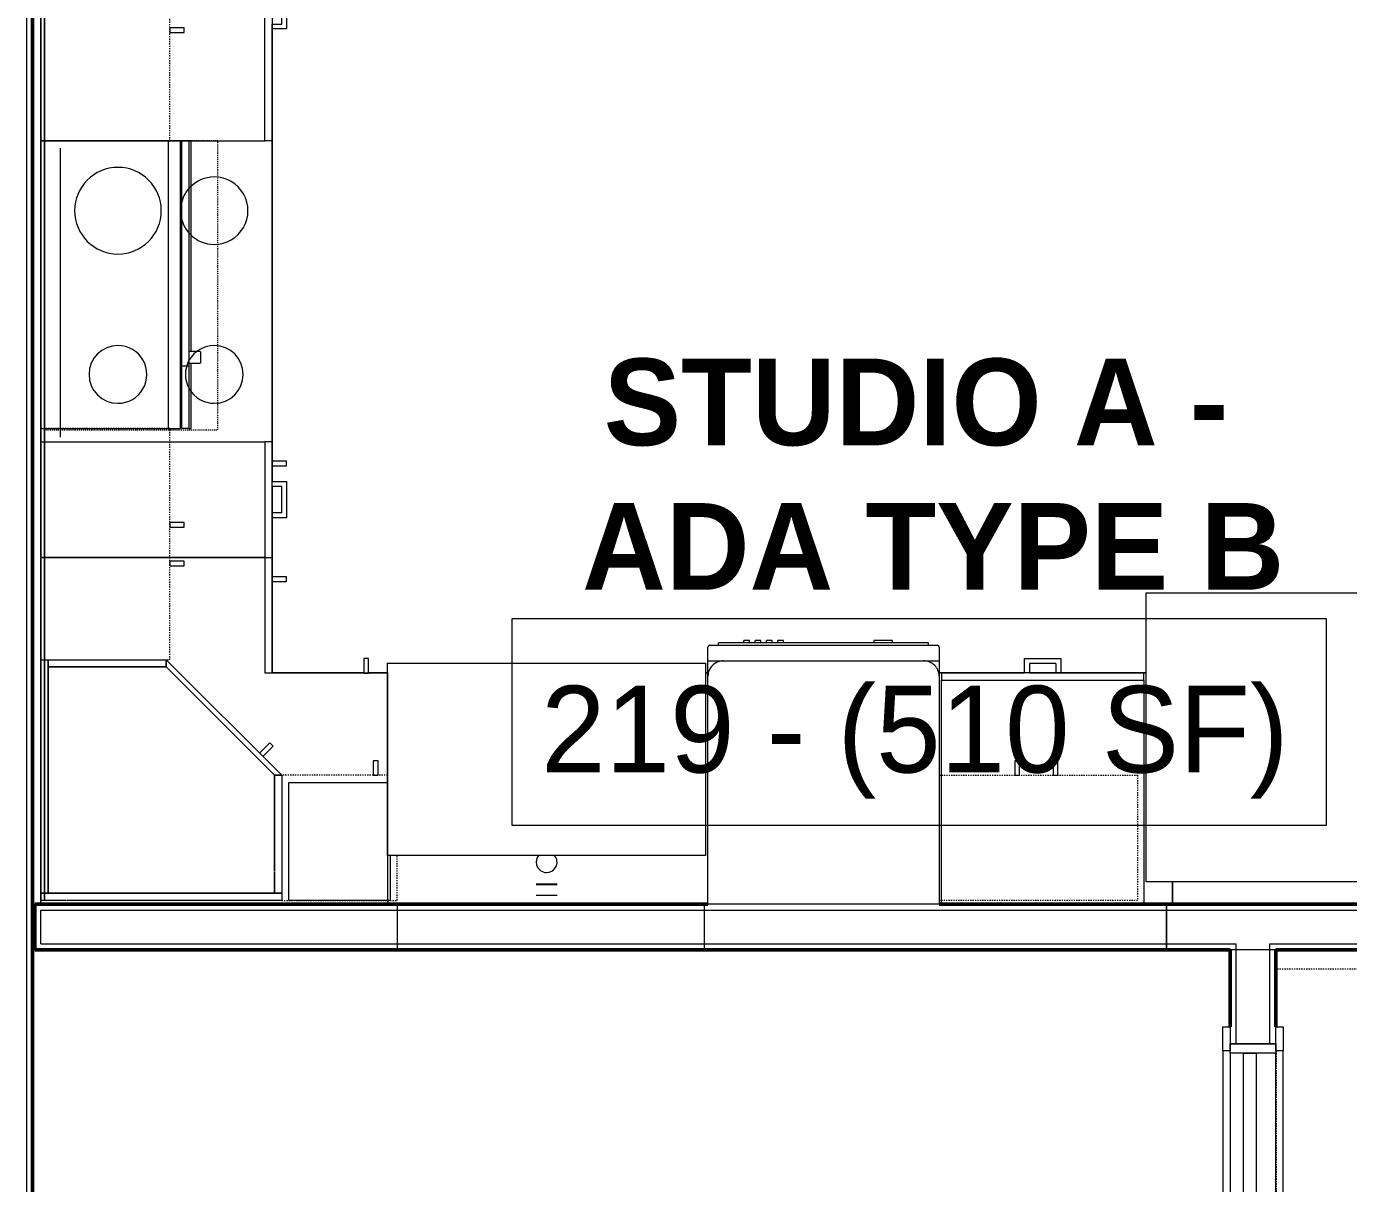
# Model space of a CAD drawing. Header units: inches. Extents: x -4218 to -1830, y 9767 to 12426.
# Drawn here: x -3403.2 to -3265.9, y 10622.5 to 10742.7 of the extents above; entities that cross this region are included whole.
import ezdxf

# ---------------------------------------------------------------- set-up
doc = ezdxf.new("R2010")
doc.units = ezdxf.units.IN
doc.header["$MEASUREMENT"] = 0
doc.linetypes.add('Dash', pattern=[0.25, 0.125, -0.125])
doc.linetypes.add('Overhead', pattern=[0.15624999999999997, 0.09374999999999997, -0.06249999999999999])
for name, color, linetype, lineweight in [('0-1', 7, 'Continuous', 5), ('0-2', 10, 'Continuous', 9), ('A-AREA-IDEN', 2, 'Continuous', 9), ('A-DOOR-1', 10, 'Continuous', 9), ('A-DOOR-FRAM-1', 10, 'Continuous', 9), ('A-WALL-1', 7, 'Continuous', 50), ('A-WALL-2', 250, 'Continuous', 13), ('A-WALL-4', 252, 'Continuous', 9), ('A-WALL-5', 253, 'Continuous', 9), ('A-WALL-6', 254, 'Continuous', 9), ('A-WALL-7', 113, 'Continuous', 9), ('I-WALL-1', 7, 'Continuous', 50), ('P-SANR-FIXT-1', 10, 'Continuous', 9), ('P-SANR-FIXT-2', 252, 'Continuous', 9), ('Q-CASE', 31, 'Continuous', 9), ('Q-CASE-1', 252, 'Continuous', 9), ('Q-CASE-2', 10, 'Continuous', 9), ('Q-CASE-3', 253, 'Continuous', 9), ('Q-CASE-4', 252, 'Dash', 9), ('Q-CASE-5', 253, 'Dash', 9), ('Q-CASE-6', 254, 'Continuous', 9), ('Q-CASE-HDLN-1', 10, 'Dash', 9), ('Q-CASE-HDLN-2', 252, 'Dash', 9), ('Q-SPCQ-1', 10, 'Continuous', 9), ('Q-SPCQ-2', 91, 'Overhead', 9)]:
    doc.layers.add(name, color=color, linetype=linetype, lineweight=lineweight)
doc.styles.add('Century Gothic', font='ufonts.com_century-gothic.ttf', dxfattribs={"height": 8.999999999999991})
doc.styles.add('Century Gothic_B', font='GOTHICB.TTF', dxfattribs={"height": 8.999999999999991})

# ---------------------------------------------------------------- blocks, each defined once
blk = doc.blocks.new('SLIDING - FLUSH - 5-0 x 6-8-3203585-BACKGROUND - RCP - 2ND FLOOR')
at = {"layer": 'A-DOOR-1'}
for p, q in [((-32.75000000000011, 2.250000000000026), (-32.75000000000011, 3.000000000000026)), ((-30.25000000000011, 3.000000000000027), (-32.75000000000011, 3.000000000000027)), ((30.24999999999988, 2.999999999999741), (-30.25000000000011, 2.999999999999741)), ((-30.25000000000012, 3.000000000000025), (-30.25000000000012, 2.250000000000026)), ((30.24999999999989, 2.250000000000026), (30.24999999999989, 3.000000000000026)), ((30.24999999999988, 3.000000000000026), (32.74999999999988, 3.000000000000026)), ((32.74999999999988, 3.000000000000026), (32.74999999999988, 2.250000000000026)), ((-32.75000000000011, 2.250000000000026), (-30.25000000000011, 2.250000000000026)), ((0.9999999999999057, 2.250000000000026), (-30.00000000000012, 2.250000000000026)), ((-30.00000000000012, 2.250000000000026), (-30.00000000000012, 0.8750000000000002)), ((0.9999999999999057, 2.250000000000026), (0.9999999999999057, 0.8750000000000002)), ((32.74999999999988, 2.250000000000026), (30.24999999999988, 2.250000000000026)), ((-30.00000000000012, 0.8750000000000002), (0.9999999999999057, 0.8750000000000002)), ((29.99999999999989, 0.8750000000000002), (-1.000000000000092, 0.8750000000000002)), ((-1.000000000000095, 0.8750000000000002), (-1.000000000000095, -0.4999999999999985)), ((29.99999999999989, 0.8750000000000002), (29.99999999999989, -0.4999999999999985)), ((-1.000000000000095, -0.4999999999999985), (29.99999999999989, -0.4999999999999985)), ((-32.75000000000009, -3.250000000038348), (-32.75000000000009, -2.500000000038348)), ((-30.25000000000008, -2.500000000038153), (-32.75000000000009, -2.500000000038137)), ((-30.25000000000009, -2.500000000038349), (-30.25000000000009, -3.250000000038348)), ((30.2499999999999, -2.500000000038544), (32.7499999999999, -2.50000000003856)), ((30.2499999999999, -3.250000000038544), (30.24999999999991, -2.500000000038544)), ((32.7499999999999, -2.50000000003856), (32.7499999999999, -3.25000000003856)), ((-32.7500000000001, -3.250000000038137), (-30.25000000000009, -3.250000000038153)), ((-30.25000000000009, -3.250000000038634), (30.2499999999999, -3.250000000038829)), ((32.7499999999999, -3.25000000003856), (30.2499999999999, -3.250000000038544))]:
    blk.add_line(p, q, dxfattribs=at)
at = {"layer": 'A-DOOR-FRAM-1'}
for p, q in [((-30.00000000000009, 2.249999999999958), (-31.00000000000009, 2.249999999999958)), ((-31.0000000000001, -2.500000000038503), (-31.0000000000001, 2.249999999999958)), ((-30.00000000000008, 2.249999999999958), (-30.00000000000008, -2.500000000038503)), ((29.99999999999988, 2.249999999999674), (1.000000000000124, 2.249999999999674)), ((29.99999999999988, -2.500000000038503), (29.99999999999988, 2.249999999999958)), ((29.99999999999988, 2.249999999999958), (30.9999999999999, 2.249999999999958)), ((30.9999999999999, 2.249999999999958), (30.9999999999999, -2.500000000038503)), ((-31.0000000000001, -2.500000000038503), (-30.00000000000008, -2.500000000038503)), ((-30.00000000000008, -2.500000000038788), (29.99999999999988, -2.500000000038788)), ((30.9999999999999, -2.500000000038503), (29.99999999999988, -2.500000000038503))]:
    blk.add_line(p, q, dxfattribs=at)
blk = doc.blocks.new('Refrigerator_-_Side-by-Side_6047 - 36_ X 30_-1372843-BACKGROUND - RCP - 2ND FLOOR')
at = {"layer": 'Q-SPCQ-1'}
for p, q in [((-17.87500000000018, 15.57779639811608), (17.87499999999981, 15.57779639811608)), ((-17.87500000000018, -14.42220360188391), (-17.87500000000018, 15.57779639811609)), ((17.8749999999998, 15.57779639811608), (17.8749999999998, -14.42220360188391)), ((17.87499999999981, -14.42220360188391), (-17.87500000000018, -14.42220360188391))]:
    blk.add_line(p, q, dxfattribs=at)
blk = doc.blocks.new('Range - 24_ x 30_-2806124-BACKGROUND - RCP - 2ND FLOOR')
at = {"layer": 'Q-SPCQ-1'}
blk.add_line((-2.664535259100375e-15, -21.99999999999997), (29.9999999999962, -21.99999999999997), dxfattribs=at)
for centre, radius, start, end in [((6.499999999999833, -5.999999999999954), 3.499999999999864, 359.9999999999994, 179.9999999999999), ((23.49999999999989, -5.999999999999978), 2.999999999999913, 7.506109048253901e-13, 180.0000000000002), ((6.499999999999833, -5.999999999999932), 3.499999999999865, 180.0000000000002, 5.088887490341627e-14), ((23.49999999999989, -5.999999999999961), 2.999999999999912, 180, 5.088887490341627e-14), ((6.499999999999339, -16.00000000000006), 4.499999999999287, 8.014997797288062e-13, 180.0000000000002), ((23.49999999999869, -16.00000000000005), 2.999999999999958, 359.9999999999993, 179.9999999999999), ((6.499999999999339, -16.00000000000003), 4.499999999999287, 180.0000000000002, 5.088887490341627e-14), ((23.49999999999869, -16.00000000000002), 2.999999999999955, 180.0000000000003, 1.017777498068325e-13)]:
    blk.add_arc(centre, radius, start, end, dxfattribs=at)
blk = doc.blocks.new('Dishwasher_15404 - 34_ counter-547918-BACKGROUND - RCP - 2ND FLOOR')
at = {"layer": 'Q-SPCQ-1'}
for p, q in [((3.730349362740525e-14, 23.99999999999991), (23.67519685039361, 23.99999999999991)), ((3.730349362740525e-14, -7.194245199570974e-14), (3.730349362740525e-14, 23.99999999999991)), ((23.67519685039353, 23.9999999999999), (25.24999999999998, 23.9999999999999)), ((25.24999999999998, 23.9999999999999), (26.6781496062992, 23.9999999999999)), ((25.24999999999998, 23.9999999999999), (25.24999999999998, 22.4251968503936)), ((26.87499999999998, 23.80314960629911), (26.87499999999998, 0.1968503937007539)), ((25.24999999999991, 22.42519685039354), (25.24999999999998, 1.574803149606319)), ((26.87499999999998, 22.90706818605364), (27.12499999999999, 22.90706818605364)), ((27.125, 21.39104740546477), (27.12499999999999, 22.90706818605365)), ((27.125, 20.18586276964277), (27.125, 21.39104740546478)), ((27.125, 20.28389361914477), (27.375, 20.28389361914477)), ((27.12499999999997, 3.814150824150273), (27.125, 20.18586276964278)), ((27.125, 19.6933424380424), (27.375, 19.6933424380424)), ((27.375, 19.6933424380424), (27.375, 20.28389361914477)), ((27.125, 19.10279125694004), (27.375, 19.10279125694004)), ((27.12499999999999, 18.51224007583767), (27.375, 18.51224007583767)), ((27.12499999999999, 17.92168889473531), (27.375, 17.92168889473531)), ((27.375, 18.51224007583767), (27.375, 19.10279125694004)), ((27.37499999999999, 17.33113771363295), (27.375, 17.92168889473531)), ((27.12499999999999, 17.33113771363295), (27.375, 17.33113771363295)), ((27.12499999999999, 16.74058653253059), (27.375, 16.74058653253059)), ((27.37499999999999, 16.15003535142822), (27.37499999999999, 16.74058653253059)), ((27.12499999999999, 16.15003535142823), (27.375, 16.15003535142822)), ((27.37499999999624, 6.792545671122416), (27.12499999999622, 6.792545671122586)), ((27.37499999999998, 5.808293702608283), (27.37499999999998, 6.792545671112208)), ((27.37499999999998, 4.824041734104337), (27.37499999999998, 5.808293702608276)), ((27.12499999999622, 4.824041734114649), (27.37499999999624, 4.82404173411482)), ((27.12499999999997, 2.60896618832828), (27.12499999999997, 3.814150824150272)), ((25.24999999999998, 1.574803149606116), (25.24999999999998, -1.845173183099846e-13)), ((27.12499999999996, 1.092945407739353), (27.12499999999997, 2.608966188328274)), ((23.6751968503936, 2.031708135064075e-14), (3.730349362740525e-14, -7.061018436615955e-14)), ((26.8750000000001, 1.092945407739353), (27.12499999999996, 1.092945407739353)), ((25.24999999999998, -1.818527830508842e-13), (23.67519685039353, -1.821020574183062e-13)), ((26.6781496062992, -3.353791435293803e-14), (25.24999999999998, -3.270524708446917e-14))]:
    blk.add_line(p, q, dxfattribs=at)
for centre, radius, start, end in [((23.67519685039361, 22.42519685039354), 1.574803149606301, 359.9999999999992, 89.99999999999967), ((23.67519685039361, 22.42519685039354), 1.574803149606295, 32.07702266497706, 42.3359089645245), ((26.6781496062992, 23.80314960629911), 0.1968503937007896, 359.9999999999991, 90.00000000000053), ((23.67519685039361, 22.42519685039354), 1.574803149606298, 17.81822845427335, 27.5266129244857), ((23.67519685039361, 22.42519685039354), 1.574803149606298, 359.9999999999979, 13.64245208001236), ((23.6751968503936, 1.574803149606319), 1.574803149606296, 269.9999999999993, 359.9999999999996), ((23.6751968503936, 1.574803149606316), 1.574803149606296, 346.357547919973, 359.9999999999989), ((23.6751968503936, 1.574803149606316), 1.574803149606294, 317.664091035545, 327.9229773350613), ((23.6751968503936, 1.574803149606316), 1.574803149606294, 332.473387075472, 342.181771545712), ((26.6781496062992, 0.1968503937007539), 0.1968503937007852, 269.9999999999995, 359.9999999999996), ((26.67814960629914, 0.1968503937006185), 0.1968503937007849, 269.9999999999996, 344.9999999999999)]:
    blk.add_arc(centre, radius, start, end, dxfattribs=at)
blk = doc.blocks.new('OD_CW_Closet - OD_CW_Closet-2508933-BACKGROUND - RCP - 2ND FLOOR')
at = {"layer": 'Q-CASE-HDLN-1'}
for p, q in [((0.7377049180327883, 23.99999999999991), (0.7377049180327883, 4.156675004196586e-13)), ((0.7377049180327883, 13.00000000000014), (74.89688450085859, 13.00000000000014)), ((0.7377049180327883, 11.00000000000014), (74.89688450085859, 11.00000000000014)), ((0.7377049180327883, 4.169997680492087e-13), (6.737704919810851, 4.169997680492087e-13)), ((9.237704919811016, 4.169997680492087e-13), (69.73770491981082, 4.169997680492087e-13)), ((72.23770491981098, 4.169997680492087e-13), (74.89688450085859, 4.169997680492087e-13))]:
    blk.add_line(p, q, dxfattribs=at)
at = {"layer": 'Q-CASE-HDLN-2'}
for p, q in [((74.89688450085859, 23.99999999999991), (0.7377049180327829, 23.99999999999991)), ((74.89688450085859, 4.169997680492087e-13), (74.89688450085859, 23.99999999999991))]:
    blk.add_line(p, q, dxfattribs=at)
blk = doc.blocks.new('30quot_MicrowaveVent_11166 - 70cm miele oven-V99-BACKGROUND - RCP - 2ND FLOOR')
at = {"layer": 'Q-CASE-1'}
for p, q in [((8.87863800401817, 16.59914315956548), (7.686523815659597, 16.59914315956548)), ((7.686523815670802, 16.54997944130945), (7.686523815670804, 15.39370078740137)), ((8.878638004028913, 15.39370078740134), (8.878638004028913, 16.54997944130945)), ((7.686523815659938, 15.59934049563292), (-14.20323996386844, 15.59934049563309)), ((-14.20323996385724, 15.5993404956366), (-14.20323996385724, 15.58551457913251)), ((-14.20323996385724, 15.58551457913251), (-14.20323996385724, 15.39370078740129)), ((9.182586807796756, 15.39370078740141), (-14.20323996385699, 15.39370078740134)), ((-14.20323996385699, 15.39370078740134), (-14.20323996385699, 14.60629921259819)), ((15.67864979991111, 15.59934049563309), (8.87863800401817, 15.59934049563309)), ((9.182586807796756, 15.39370078740141), (9.18258680779676, 14.60629921259826)), ((15.67864979992279, 15.39370078740143), (9.182586807796758, 15.39370078740141)), ((9.182586807796758, 15.39370078740141), (9.18258680779676, 14.60629921259827)), ((15.6786497999223, 15.39370078740133), (15.6786497999223, 15.59934049563664)), ((15.67864979992279, 15.39370078740143), (15.67864979992279, 14.60629921259829)), ((-14.20323996385699, 14.60629921259819), (9.18258680779676, 14.60629921259826)), ((-14.20323996385699, 14.48818897637774), (-14.20323996385699, 13.22834645669584)), ((15.67864979992253, 14.48818897637778), (-14.20323996385699, 14.48818897637774)), ((9.18258680779676, 14.60629921259827), (15.67864979992279, 14.60629921259829)), ((15.67864979992253, 13.22834645669588), (15.67864979992253, 14.48818897637778)), ((-14.20323996385699, 13.22834645669584), (-14.20323996385697, 0.3750000000070391)), ((-14.20323996385699, 13.22834645669584), (15.67864979992253, 13.22834645669588)), ((15.67864979992255, 0.3750000000075644), (15.67864979992253, 13.22834645669588))]:
    blk.add_line(p, q, dxfattribs=at)
at = {"layer": 'Q-CASE-3'}
for p, q in [((-14.20323996385697, 0.3750000000070391), (-14.20323996385697, -1.896925311491943e-13)), ((15.67864979992255, -1.470599670035883e-13), (15.67864979992255, 0.3750000000075644)), ((-14.20323996385697, -1.896925311491943e-13), (15.67864979992255, -1.470599670035883e-13))]:
    blk.add_line(p, q, dxfattribs=at)
blk = doc.blocks.new('Base Cabinet 3 Drawer 230 - Base Cabinet 3 Drawer 230 27_-2602705-BACKGROUND - RCP - 2ND FLOOR')
at = {"layer": 'Q-CASE-2'}
for p, q in [((-1.137295081967465, 23.99999999999995), (-1.137295081967467, 25.49999999999995)), ((-1.137295081967469, 25.49999999999995), (2.612704918032532, 25.49999999999994)), ((2.113332081187912, 25.00062716315531), (-0.6379222451228473, 25.00062716315533)), ((-0.6379222451228459, 23.99999999999995), (-0.6379222451228473, 25.00062716315533)), ((2.113332081187913, 23.99999999999995), (2.113332081187912, 25.00062716315531)), ((2.612704918032529, 25.49999999999994), (2.612704918032533, 23.99999999999995)), ((-12.76229508196745, 23.99999999999998), (14.23770491803254, 23.99999999999998)), ((-12.76229508196745, 23.24999999999998), (-12.76229508196745, 23.99999999999998)), ((-1.137295081967467, 23.99999999999995), (-0.6379222451228459, 23.99999999999995)), ((2.612704918032535, 23.99999999999995), (2.113332081187914, 23.99999999999995)), ((14.23770491803254, 23.99999999999998), (14.23770491803254, 23.24999999999998)), ((14.23770491803254, 23.24999999999998), (-12.76229508196745, 23.24999999999998)), ((-12.76229508196745, 23.24999999999998), (-12.76229508196745, -7.993605777301063e-14)), ((14.23770491803254, -7.993605777301063e-14), (14.23770491803254, 23.24999999999998)), ((-12.76229508196745, -7.993605777301063e-14), (14.23770491803254, -7.993605777301063e-14))]:
    blk.add_line(p, q, dxfattribs=at)
blk = doc.blocks.new('Single Door 1 Drawer 211 - 211 Base Cabinet Single Door1 Drawer 12_-2706434-BACKGROUND - RCP - 2ND FLOOR')
at = {"layer": 'Q-CASE-2'}
for p, q in [((-11.26229508196745, -23.25000000000002), (-11.26229508196745, 7.993605777301176e-14)), ((-11.26229508196745, 7.993605777301176e-14), (0.7377049180325458, 7.993605777301176e-14)), ((0.7377049180325457, 7.993605777301176e-14), (0.7377049180325457, -23.25000000000006)), ((-11.26229508196745, -23.25000000000002), (-11.26229508196745, -23.99999999999995)), ((0.7377049180325457, -23.25000000000006), (-11.26229508196745, -23.25000000000006)), ((0.7377049180325457, -23.99999999999998), (0.7377049180325457, -23.25000000000006)), ((-11.26229508196745, -23.99999999999998), (0.7377049180325458, -23.99999999999998)), ((-6.637922245122883, -24.0000000000001), (-7.137295081967504, -24.0000000000001)), ((-7.137295081967505, -25.5000000000001), (-7.137295081967502, -24.0000000000001)), ((-6.637922245122885, -25.00062716315548), (-6.637922245122883, -24.0000000000001)), ((-3.886667918812126, -25.00062716315547), (-3.886667918812124, -24.0000000000001)), ((-3.886667918812123, -24.0000000000001), (-3.387295081967502, -24.0000000000001)), ((-3.387295081967504, -24.0000000000001), (-3.387295081967508, -25.50000000000009)), ((-1.27384906721331, -24.00000000000012), (-1.762295081967493, -24.00000000000012)), ((-1.762295081967493, -24.00000000000012), (-1.762295081967493, -25.49925565722245)), ((-1.273849067213316, -25.49925565722245), (-1.273849067213316, -24.00000000000012)), ((-3.387295081967506, -25.50000000000009), (-7.137295081967507, -25.5000000000001)), ((-6.637922245122885, -25.00062716315548), (-3.886667918812126, -25.00062716315547)), ((-1.762295081967493, -25.49925565722245), (-1.27384906721331, -25.49925565722245))]:
    blk.add_line(p, q, dxfattribs=at)
blk = doc.blocks.new('Base Cabinet Corner 197 - Base Cabinet Corner 197-2565125-BACKGROUND - RCP - 2ND FLOOR')
at = {"layer": 'Q-CASE-2'}
for p, q in [((-23.26229508196744, 9.059419880941276e-14), (12.73770491803259, 9.059419880941276e-14)), ((-23.26229508196744, -35.99999999999996), (-23.26229508196744, 9.059419880941276e-14)), ((12.73770491803259, 9.059419880941276e-14), (12.73770491803259, -23.99999999999989)), ((0.7377049180324715, -23.25000000000006), (0.7377049180324715, -35.99999999999996)), ((12.73770491803259, -23.25000000000006), (0.7377049180324712, -23.25000000000006)), ((0.7377049180324715, -23.25000000000006), (0.7377049180324715, -23.99999999999989)), ((0.7377049180324715, -23.99999999999989), (0.7377049180324715, -35.99999999999996)), ((12.73770491803259, -23.99999999999989), (0.7377049180324712, -23.99999999999989)), ((10.72615093278658, -24.00000000000017), (10.2377049180324, -24.00000000000017)), ((10.2377049180324, -24.00000000000017), (10.2377049180324, -25.49925565722249)), ((10.72615093278657, -25.49925565722249), (10.72615093278657, -24.00000000000017)), ((10.2377049180324, -25.49925565722249), (10.72615093278658, -25.49925565722249)), ((2.232901055810285, -33.51155398524595), (0.7336453985879628, -33.51155398524595)), ((0.7336453985879627, -33.51155398524595), (0.7336453985879625, -34.00000000000013)), ((0.7336453985879626, -34.00000000000013), (2.232901055810287, -34.00000000000013)), ((2.232901055810286, -34.00000000000013), (2.232901055810285, -33.51155398524595)), ((0.7377049180324715, -35.99999999999996), (-23.26229508196744, -35.99999999999996))]:
    blk.add_line(p, q, dxfattribs=at)
blk = doc.blocks.new('Base Cabinet 3 Drawer 230 - Base Cabinet 3 Drawer 230 21_-2554957-BACKGROUND - RCP - 2ND FLOOR')
at = {"layer": 'Q-CASE-2'}
for p, q in [((-9.762295081967455, -23.24999999999998), (-9.762295081967455, 7.993605777301189e-14)), ((-9.762295081967455, 7.993605777301189e-14), (11.23770491803254, 7.993605777301189e-14)), ((11.23770491803254, 7.993605777301189e-14), (11.23770491803254, -23.24999999999998)), ((-9.762295081967455, -23.24999999999998), (-9.762295081967455, -23.99999999999998)), ((11.23770491803254, -23.24999999999998), (-9.762295081967457, -23.24999999999998)), ((11.23770491803254, -23.99999999999998), (11.23770491803254, -23.24999999999998)), ((-9.762295081967455, -23.99999999999998), (11.23770491803254, -23.99999999999998)), ((-0.6379222451228459, -24.00000000000003), (-1.137295081967467, -24.00000000000003)), ((-1.137295081967467, -25.50000000000003), (-1.137295081967465, -24.00000000000003)), ((-0.6379222451228473, -25.00062716315541), (-0.6379222451228459, -24.00000000000003)), ((2.113332081187912, -25.0006271631554), (2.113332081187913, -24.00000000000003)), ((2.113332081187914, -24.00000000000003), (2.612704918032535, -24.00000000000003)), ((2.612704918032533, -24.00000000000003), (2.612704918032529, -25.50000000000002)), ((2.612704918032532, -25.50000000000002), (-1.137295081967469, -25.50000000000003)), ((-0.6379222451228473, -25.00062716315541), (2.113332081187912, -25.0006271631554))]:
    blk.add_line(p, q, dxfattribs=at)
blk = doc.blocks.new('308 - 308 x 24_-V100-BACKGROUND - RCP - 2ND FLOOR')
at = {"layer": 'Q-CASE'}
for p, q in [((-1.718625242119756e-13, -25.18750000003939), (-11.99999999999977, -13.18750000003907)), ((-11.99999999999977, -13.18750000003907), (-11.24999999999976, -13.18750000003907)), ((-11.24999999999976, -13.18750000003907), (-1.718625242119756e-13, -24.43750000003924)), ((-1.718625242119756e-13, -24.43750000003924), (-1.718625242119756e-13, -25.18750000003939))]:
    blk.add_line(p, q, dxfattribs=at)
at = {"layer": 'Q-CASE-1'}
for p, q in [((-11.99999999999974, -0.937500000000213), (-11.99999999999974, -0.1875000000002131)), ((-11.99999999999978, -3.306687272867208), (-11.99999999999978, -0.9375000000002157)), ((-11.99999999999978, -0.9375000000002157), (-11.24999999999978, -0.9375000000002157)), ((12.62499999999971, -0.937500000000213), (-11.99999999999974, -0.937500000000213)), ((-11.24999999999995, -3.201861654651536), (-11.24999999999995, -0.937500000000213)), ((-11.24999999999995, -0.937500000000213), (12.24999999999952, -0.937500000000213)), ((-11.24999999999978, -0.9375000000002157), (-11.24999999999978, -3.201861654651559)), ((12.24999999999952, -0.937500000000213), (12.24999999999952, -24.43750000003927)), ((12.25000000000027, -25.18750000003971), (12.25000000000027, -0.937500000000213)), ((12.25000000000027, -0.937500000000213), (12.62499999999968, -0.937500000000213)), ((-11.99999999999978, -13.18750000003907), (-11.99999999999978, -3.329874349358064)), ((-11.24999999999995, -13.18750000003896), (-11.24999999999995, -3.267339333933817)), ((-11.24999999999978, -3.267339333933841), (-11.24999999999978, -13.18750000003907)), ((-11.24999999999978, -13.18750000003907), (-11.99999999999978, -13.18750000003907)), ((-7.50066675436757e-13, -24.43750000003927), (-11.24999999999995, -13.18750000003896)), ((-10.04728645041969, -15.1402135496193), (-11.10742029237388, -16.20034739157351)), ((-11.10742029237389, -16.20034739157351), (-10.76203680309766, -16.54573088084973)), ((-10.76203680309766, -16.54573088084973), (-9.701902961143464, -15.48559703889553)), ((12.24999999999952, -24.43750000003927), (-7.513989430663072e-13, -24.43750000003927)), ((-3.517186542012509e-13, -25.18750000003939), (-3.503974241396173e-13, -24.43750000003973)), ((-3.503974241396173e-13, -24.43750000003973), (12.24999999999979, -24.43750000003973)), ((12.24999999999979, -24.43750000003973), (12.24999999999979, -25.18750000003939)), ((12.24999999999979, -25.18750000003939), (-3.517186542012509e-13, -25.18750000003939)), ((12.625, -25.18750000003971), (12.25000000000027, -25.18750000003971))]:
    blk.add_line(p, q, dxfattribs=at)
at = {"layer": 'Q-CASE-3'}
for p, q in [((-11.99999999999974, -0.1875000000002131), (10.3169726491544, -0.1875000000002131)), ((10.36782259838513, -0.1875000000002131), (12.62499999999971, -0.1875000000002131)), ((12.62499999999968, -0.937500000000213), (13.00000000000021, -0.937500000000213)), ((13.00000000000021, -0.937500000000213), (12.62499999999971, -0.937500000000213)), ((13.00000000000021, -0.1875000000002131), (13.00000000000021, -0.937500000000213)), ((13.00000000000021, -0.937500000000213), (13.00000000000021, -25.18750000003971)), ((13.00000000000021, -25.18750000003971), (12.625, -25.18750000003971))]:
    blk.add_line(p, q, dxfattribs=at)
at = {"layer": 'Q-CASE-6'}
blk.add_line((12.62500000486733, -0.1875000000002131), (13.00000000000021, -0.1875000000002131), dxfattribs=at)
blk = doc.blocks.new('300 Series Wall Hung Cabinet_301 - 12_ x 24_-2732593-BACKGROUND - RCP - 2ND FLOOR')
at = {"layer": 'Q-CASE-1'}
for p, q in [((-5.250000000000162, -4.870409599140453), (-5.250000000000162, -0.1875000000002131)), ((5.249999999999917, -0.1875000000002131), (5.249999999999917, -3.411512892078693)), ((5.249999999999917, -3.435395580858527), (5.249999999999917, -12.43750000003914)), ((5.249999999999917, -12.43750000003914), (-5.000000012622814, -12.43750000003914)), ((-3.51155398524565, -13.18750000003939), (-3.999999999999833, -13.18750000003939)), ((-3.999999999999833, -13.18750000003939), (-3.999999999999833, -14.68675565726172)), ((-3.511553985245655, -14.68675565726172), (-3.511553985245655, -13.18750000003939)), ((-3.999999999999833, -14.68675565726172), (-3.51155398524565, -14.68675565726172))]:
    blk.add_line(p, q, dxfattribs=at)
at = {"layer": 'Q-CASE-3'}
blk.add_line((-5.250000000000162, -0.1875000000002131), (5.249999999999917, -0.1875000000002131), dxfattribs=at)
at = {"layer": 'Q-CASE-4'}
for p, q in [((-5.999999999999787, -0.1875000000002131), (-5.999999999999787, -4.870409599140086)), ((6.000000000000202, -3.306687273864295), (6.000000000000202, -0.1875000000002131)), ((6.000000000000202, -13.18750000003938), (6.000000000000202, -3.329874350349707)), ((-5.000000012623512, -13.18750000003938), (6.000000000000202, -13.18750000003938))]:
    blk.add_line(p, q, dxfattribs=at)
at = {"layer": 'Q-CASE-5'}
blk.add_line((6.000000000000202, -0.1875000000002131), (-5.999999999999786, -0.1875000000002131), dxfattribs=at)
blk = doc.blocks.new('kitchen_faucet_14143 - kitchen_faucet_14143-V101-BACKGROUND - RCP - 2ND FLOOR')
at = {"layer": 'P-SANR-FIXT-2'}
for p, q in [((2.26377952755905, -0.9376259292941831), (2.26377952755905, 1.082677165354323)), ((2.341937537993019, 1.082677165354323), (2.341937537993019, -1.082677165354337)), ((3.444881889763774, 1.045785835549179), (3.444881889763774, 1.082677165354323)), ((3.444881889763774, -1.082677165354337), (3.444881889763774, 1.045785835549179)), ((2.26377952755905, -1.082677165354337), (2.26377952755905, -0.9376259292941831))]:
    blk.add_line(p, q, dxfattribs=at)
for radius, start, end in [(1.08267716535433, 60.00000000000031, 130.3805164457137), (1.08267716535433, 285.13047652963, 359.9999999999994), (1.082677165354331, 3.702555429209841e-13, 60.00000000000039), (1.08267716535433, 229.6194835542929, 284.9999999999996)]:
    blk.add_arc((0, 0), radius, start, end, dxfattribs=at)
blk = doc.blocks.new('Stainless Steel Farmhous Kitchen Sink - Stainless Steel Farmhous Kitchen Sink-2443921-BACKGROUND - RCP - 2ND FLOOR')
at = {"layer": 'P-SANR-FIXT-1'}
for p, q in [((-32.99999999999999, -22.20255807728396), (-32.99999999999999, -2.246744941135732)), ((-32.99999999999999, -2.246744941135732), (3.351335386622781e-43, -2.246744941127163)), ((3.351335386622781e-43, -2.246744941127163), (1.962812617283057e-42, -22.20255807728407)), ((1.962812617283057e-42, -22.20255807728407), (-32.99999999999999, -22.20255807728396))]:
    blk.add_line(p, q, dxfattribs=at)
blk = doc.blocks.new('300 Series Wall Hung Cabinet_302 - 27_ X 24_-2768166-BACKGROUND - RCP - 2ND FLOOR')
at = {"layer": 'Q-CASE-1'}
for p, q in [((-1.761553985245549, -13.18750000003939), (-2.249999999999733, -13.18750000003939)), ((-2.249999999999733, -13.18750000003939), (-2.249999999999733, -14.68675565726171)), ((-1.761553985245555, -14.68675565726171), (-1.761553985245555, -13.18750000003939)), ((2.23844601475449, -13.18750000003938), (1.750000000000306, -13.18750000003938)), ((1.750000000000306, -13.18750000003938), (1.750000000000306, -14.6867556572617)), ((2.238446014754484, -14.6867556572617), (2.238446014754484, -13.18750000003938)), ((-2.249999999999733, -14.68675565726171), (-1.761553985245549, -14.68675565726171)), ((1.750000000000306, -14.6867556572617), (2.23844601475449, -14.6867556572617))]:
    blk.add_line(p, q, dxfattribs=at)
at = {"layer": 'Q-CASE-4'}
for p, q in [((-13.49999999999979, -0.1875000000002131), (-13.49999999999979, -13.18750000003939)), ((13.5000000000002, -13.18750000003939), (13.5000000000002, -0.1875000000002131)), ((-13.49999999999979, -13.18750000003939), (13.5000000000002, -13.18750000003939))]:
    blk.add_line(p, q, dxfattribs=at)
at = {"layer": 'Q-CASE-5'}
blk.add_line((13.5000000000002, -0.1875000000002131), (-13.49999999999979, -0.1875000000002131), dxfattribs=at)
blk = doc.blocks.new('300 Series Wall Hung Cabinet_302 - 24_ X 24_-2588623-BACKGROUND - RCP - 2ND FLOOR')
at = {"layer": 'Q-CASE-1'}
for p, q in [((-1.761553985245549, -13.18750000003939), (-2.249999999999733, -13.18750000003939)), ((-2.249999999999733, -13.18750000003939), (-2.249999999999733, -14.68675565726171)), ((-1.761553985245555, -14.68675565726171), (-1.761553985245555, -13.18750000003939)), ((2.23844601475449, -13.18750000003938), (1.750000000000306, -13.18750000003938)), ((1.750000000000306, -13.18750000003938), (1.750000000000306, -14.6867556572617)), ((2.238446014754484, -14.6867556572617), (2.238446014754484, -13.18750000003938)), ((-2.249999999999733, -14.68675565726171), (-1.761553985245549, -14.68675565726171)), ((1.750000000000306, -14.6867556572617), (2.23844601475449, -14.6867556572617))]:
    blk.add_line(p, q, dxfattribs=at)
at = {"layer": 'Q-CASE-4'}
for p, q in [((-11.99999999999979, -0.1875000000002131), (-11.99999999999979, -13.18750000003939)), ((12.0000000000002, -13.18750000003939), (12.0000000000002, -0.1875000000002131)), ((-11.99999999999979, -13.18750000003939), (12.0000000000002, -13.18750000003939))]:
    blk.add_line(p, q, dxfattribs=at)
at = {"layer": 'Q-CASE-5'}
blk.add_line((12.0000000000002, -0.1875000000002131), (-11.99999999999979, -0.1875000000002131), dxfattribs=at)
blk = doc.blocks.new('300 Series Wall Hung Cabinet_302 - 21_ X 24_-2838688-BACKGROUND - RCP - 2ND FLOOR')
at = {"layer": 'Q-CASE-1'}
for p, q in [((-1.761553985245549, 14.68675565726127), (-2.249999999999733, 14.68675565726127)), ((-2.249999999999733, 14.68675565726127), (-2.249999999999733, 13.18750000003895)), ((-1.761553985245555, 13.18750000003895), (-1.761553985245555, 14.68675565726127)), ((2.23844601475449, 14.68675565726126), (1.750000000000306, 14.68675565726126)), ((1.750000000000306, 14.68675565726126), (1.750000000000306, 13.18750000003893)), ((2.238446014754484, 13.18750000003893), (2.238446014754484, 14.68675565726125)), ((-2.249999999999733, 13.18750000003895), (-1.761553985245549, 13.18750000003895)), ((1.750000000000306, 13.18750000003893), (2.23844601475449, 13.18750000003893))]:
    blk.add_line(p, q, dxfattribs=at)
at = {"layer": 'Q-CASE-4'}
for p, q in [((-10.1000000033954, 13.18750000003897), (10.5000000000002, 13.18750000003897)), ((10.5000000000002, 13.18750000003897), (10.5000000000002, 0.2340201980393246))]:
    blk.add_line(p, q, dxfattribs=at)
at = {"layer": 'Q-CASE-5'}
blk.add_line((10.5000000000002, 0.1874999999997868), (-10.10000000338595, 0.1874999999997868), dxfattribs=at)
blk = doc.blocks.new('Range_Hood_386 - 30_ Wide-2911770-BACKGROUND - RCP - 2ND FLOOR')
at = {"layer": 'Q-SPCQ-2'}
for p, q in [((14.99999999999985, 5.99999999999967), (-15.00000000000011, 5.99999999999967)), ((-15.00000000000011, 5.99999999999967), (-15.00000000000011, -12.00000000000047)), ((14.99999999999985, -12.00000000000047), (14.99999999999985, 5.99999999999967)), ((-15.00000000000011, -12.00000000000047), (14.99999999999985, -12.00000000000047))]:
    blk.add_line(p, q, dxfattribs=at)
blk = doc.blocks.new('CTR - 1st Phase - Unit Layouts_rvt-1-BACKGROUND - RCP - 2ND FLOOR')
at = {"layer": 'A-WALL-1'}
for p, q in [((-3402.298736679795, 10650.9161067015), (-3402.298736679795, 10651.5411067015)), ((-3402.298736679795, 10651.5411067015), (-3332.423736686598, 10651.54110670149)), ((-3402.298736679795, 10647.4161067015), (-3402.298736679795, 10650.9161067015)), ((-3308.423736686598, 10651.54110670149), (-3249.44873667597, 10651.54110670148)), ((-3402.298736679795, 10646.7911067015), (-3402.298736679795, 10647.4161067015)), ((-3278.221872230853, 10646.79110670148), (-3402.298736679795, 10646.7911067015)), ((-3278.221872230854, 10638.80214482357), (-3278.221872230853, 10646.79110670149)), ((-3273.471872230853, 10646.79110670148), (-3273.471872230854, 10638.80214482357)), ((-3249.44873667597, 10646.79110670148), (-3273.471872230853, 10646.79110670148))]:
    blk.add_line(p, q, dxfattribs=at)
at = {"layer": 'A-WALL-2'}
for p, q in [((-3401.673736679795, 10647.4161067015), (-3401.673736679796, 10650.9161067015)), ((-3401.673736679796, 10650.9161067015), (-3249.44873667597, 10650.91610670148)), ((-3401.673736679795, 10647.4161067015), (-3277.596872230853, 10647.41610670148)), ((-3277.596872230853, 10646.79110670148), (-3277.596872230853, 10647.41610670149)), ((-3277.596872230854, 10637.05214482357), (-3277.596872230853, 10646.79110670148)), ((-3274.096872230853, 10646.79110670148), (-3274.096872230853, 10647.41610670149)), ((-3274.096872230853, 10647.41610670148), (-3249.44873667597, 10647.41610670148)), ((-3274.096872230854, 10637.05214482357), (-3274.096872230853, 10646.79110670148))]:
    blk.add_line(p, q, dxfattribs=at)
at = {"layer": 'A-WALL-4'}
for p, q in [((-3401.67373667973, 10805.79799646538), (-3401.673736679834, 10651.91610670157)), ((-3401.298736679834, 10651.91610670157), (-3401.29873667973, 10805.79799646538)), ((-3402.298736679795, 10646.7911067015), (-3402.298736679795, 10651.5411067015)), ((-3402.298736679795, 10651.5411067015), (-3401.673736686642, 10651.5411067015)), ((-3364.673736679822, 10651.5411067015), (-3364.673736679822, 10646.7911067015)), ((-3364.673736679822, 10651.5411067015), (-3364.673736679822, 10646.7911067015)), ((-3332.823736676353, 10651.54110670149), (-3332.823736676353, 10646.79110670149)), ((-3332.823736676353, 10651.54110670149), (-3332.823736676353, 10646.79110670149)), ((-3284.823736676336, 10651.54110670148), (-3284.823736676336, 10646.82452997376)), ((-3284.823736676336, 10646.82452997376), (-3284.823736676335, 10651.54110670148)), ((-3284.198736675965, 10651.54110670148), (-3249.44873667597, 10651.54110670148)), ((-3364.673736679822, 10646.7911067015), (-3402.298736679795, 10646.7911067015)), ((-3332.823736676353, 10646.79110670149), (-3364.673736679822, 10646.7911067015)), ((-3284.823736676336, 10646.79110670148), (-3332.823736676353, 10646.79110670149)), ((-3278.221872230852, 10646.79110670148), (-3284.823736676336, 10646.79110670148)), ((-3249.44873667597, 10646.79110670148), (-3273.471872230853, 10646.79110670148))]:
    blk.add_line(p, q, dxfattribs=at)
at = {"layer": 'A-WALL-5'}
for p, q in [((-3401.673736679781, 10730.79799646538), (-3401.67373667973, 10805.79799646538)), ((-3401.29873667973, 10805.79799646538), (-3401.298736679781, 10730.79799646538)), ((-3401.673736679801, 10700.9161067016), (-3401.673736679781, 10730.79799646538)), ((-3401.298736679781, 10730.79799646538), (-3401.673736679781, 10730.79799646538)), ((-3401.673736679781, 10730.79799646538), (-3401.298736679781, 10730.79799646538)), ((-3401.298736679781, 10730.79799646538), (-3401.298736679801, 10700.9161067016)), ((-3401.673736679834, 10651.91610670157), (-3401.673736679801, 10700.91610670161)), ((-3401.673736679801, 10700.9161067016), (-3401.298736679801, 10700.9161067016)), ((-3401.673736679801, 10700.91610670161), (-3401.298736679801, 10700.91610670161)), ((-3401.298736679801, 10700.91610670161), (-3401.298736679834, 10651.91610670157)), ((-3273.471872230853, 10646.79110670148), (-3278.221872230852, 10646.79110670148)), ((-3273.471872230854, 10637.05214482357), (-3278.221872230854, 10637.05214482357))]:
    blk.add_line(p, q, dxfattribs=at)
at = {"layer": 'A-WALL-6'}
for p, q in [((-3401.638042570271, 10651.5411067015), (-3364.673736679822, 10651.5411067015)), ((-3364.673736679821, 10651.5411067015), (-3332.823736676353, 10651.54110670149)), ((-3332.823736676353, 10651.54110670149), (-3332.423736686598, 10651.54110670149)), ((-3308.423736686598, 10651.54110670149), (-3284.823736676335, 10651.54110670148)), ((-3284.823736676336, 10651.54110670148), (-3284.198736682625, 10651.54110670148))]:
    blk.add_line(p, q, dxfattribs=at)
at = {"layer": 'A-WALL-7'}
for p, q in [((-3401.673736686538, 10805.79799646339), (-3401.673736686642, 10651.54110669963)), ((-3401.673736686642, 10651.54110669963), (-3401.673736686538, 10805.79799646339)), ((-3377.673736686632, 10742.42299646531), (-3377.673736686632, 10742.92236930215)), ((-3377.673736686672, 10697.52955271623), (-3377.673736686632, 10742.42299646531)), ((-3377.673736686632, 10742.42299646531), (-3377.673736686672, 10697.52955271623)), ((-3377.673736686673, 10697.04110670148), (-3377.673736686672, 10697.52955271623)), ((-3377.673736686674, 10695.41610670148), (-3377.673736686673, 10697.04110670148)), ((-3377.673736686673, 10697.04110670148), (-3377.673736686674, 10695.41610670148)), ((-3377.673736686675, 10694.91673386464), (-3377.673736686674, 10695.41610670148)), ((-3377.673736686677, 10692.16547953833), (-3377.673736686675, 10694.91673386464)), ((-3377.673736686675, 10694.91673386464), (-3377.673736686677, 10692.16547953833)), ((-3377.673736686677, 10691.66610670148), (-3377.673736686677, 10692.16547953833)), ((-3377.673736686683, 10685.52955271623), (-3377.673736686677, 10691.66610670148)), ((-3377.673736686677, 10691.66610670148), (-3377.673736686683, 10685.52955271623)), ((-3377.673736686684, 10685.04110670148), (-3377.673736686683, 10685.52955271623)), ((-3377.673736686692, 10675.54110669963), (-3377.673736686684, 10685.04110670148)), ((-3377.673736686684, 10685.04110670148), (-3377.673736686692, 10675.54110669963)), ((-3368.162182694643, 10675.54110669964), (-3377.673736686692, 10675.54110669963)), ((-3377.673736686692, 10675.54110669963), (-3368.162182694643, 10675.54110669964)), ((-3365.673736674062, 10675.54110669964), (-3367.673736679888, 10675.54110669964)), ((-3367.673736679888, 10675.54110669964), (-3365.673736674062, 10675.54110669964)), ((-3332.423736686611, 10675.54110669966), (-3332.673736674062, 10675.54110669966)), ((-3332.673736674062, 10675.54110669966), (-3332.423736686611, 10675.54110669966)), ((-3299.548736679887, 10675.54110669968), (-3308.423736686611, 10675.54110669967)), ((-3308.423736686611, 10675.54110669967), (-3299.548736679887, 10675.54110669968)), ((-3299.049363843043, 10675.54110669968), (-3299.548736679887, 10675.54110669968)), ((-3296.298109516732, 10675.54110669968), (-3299.049363843043, 10675.54110669968)), ((-3299.049363843043, 10675.54110669968), (-3296.298109516732, 10675.54110669968)), ((-3295.798736679887, 10675.54110669968), (-3296.298109516732, 10675.54110669968)), ((-3286.923736686606, 10675.54110669968), (-3295.798736679887, 10675.54110669968)), ((-3295.798736679887, 10675.54110669968), (-3286.923736686606, 10675.54110669968)), ((-3284.198736682625, 10651.54110669968), (-3284.198736682627, 10653.85360669902)), ((-3284.198736682627, 10653.85360669902), (-3284.198736682625, 10651.54110669968)), ((-3401.673736686642, 10651.54110669963), (-3332.423736686598, 10651.54110669966)), ((-3332.423736686598, 10651.54110669966), (-3401.673736686642, 10651.54110669963)), ((-3308.423736686598, 10651.54110669967), (-3284.198736682625, 10651.54110669968)), ((-3284.198736682625, 10651.54110669968), (-3308.423736686598, 10651.54110669967))]:
    blk.add_line(p, q, dxfattribs=at)
at = {"layer": '0-2'}
for name, p, rotation in [('Base Cabinet 3 Drawer 230 - Base Cabinet 3 Drawer 230 27_-2602705-BACKGROUND - RCP - 2ND FLOOR', (-3401.673736679801, 10745.03570138334), 270.0000000000055), ('300 Series Wall Hung Cabinet_302 - 27_ X 24_-2768166-BACKGROUND - RCP - 2ND FLOOR', (-3401.486236679772, 10744.29799646537), 89.99999999996126), ('30quot_MicrowaveVent_11166 - 70cm miele oven-V99-BACKGROUND - RCP - 2ND FLOOR', (-3401.673736679798, 10716.59475650148), 269.99999999996), ('Range_Hood_386 - 30_ Wide-2911770-BACKGROUND - RCP - 2ND FLOOR', (-3389.298736686732, 10715.79799646342), 269.9999999999571), ('Range - 24_ x 30_-2806124-BACKGROUND - RCP - 2ND FLOOR', (-3377.673736686573, 10730.04110669956), 270.0000000000228), ('300 Series Wall Hung Cabinet_302 - 24_ X 24_-2588623-BACKGROUND - RCP - 2ND FLOOR', (-3401.486236679809, 10688.91610670161), 89.99999999996126), ('Single Door 1 Drawer 211 - 211 Base Cabinet Single Door1 Drawer 12_-2706434-BACKGROUND - RCP - 2ND FLOOR', (-3401.673736679854, 10698.80340178349), 89.99999999991587), ('Base Cabinet Corner 197 - Base Cabinet Corner 197-2565125-BACKGROUND - RCP - 2ND FLOOR', (-3401.67373667989, 10674.80340178349), 89.99999999991523), ('Dishwasher_15404 - 34_ counter-547918-BACKGROUND - RCP - 2ND FLOOR', (-3308.423736686597, 10651.54110669961), 90.00000000003523), ('Base Cabinet 3 Drawer 230 - Base Cabinet 3 Drawer 230 21_-2554957-BACKGROUND - RCP - 2ND FLOOR', (-3296.936031761889, 10651.54110670136), 180), ('308 - 308 x 24_-V100-BACKGROUND - RCP - 2ND FLOOR', (-3388.673736679835, 10651.72860670156), 180), ('Stainless Steel Farmhous Kitchen Sink - Stainless Steel Farmhous Kitchen Sink-2443921-BACKGROUND - RCP - 2ND FLOOR', (-3365.673736674081, 10654.35227135762), 180), ('300 Series Wall Hung Cabinet_301 - 12_ x 24_-2732593-BACKGROUND - RCP - 2ND FLOOR', (-3370.673736679835, 10651.72860670155), 180), ('kitchen_faucet_14143 - kitchen_faucet_14143-V101-BACKGROUND - RCP - 2ND FLOOR', (-3349.173736686705, 10655.90250298621), 269.9999999999512), ('OD_CW_Closet - OD_CW_Closet-2508933-BACKGROUND - RCP - 2ND FLOOR', (-3273.448736682192, 10645.53984974336), 269.9999999999512), ('SLIDING - FLUSH - 5-0 x 6-8-3203585-BACKGROUND - RCP - 2ND FLOOR', (-3275.971872230858, 10606.05214482357), 89.99999999999191)]:
    blk.add_blockref(name, p, dxfattribs=dict(at, rotation=rotation))
for name, p in [('Refrigerator_-_Side-by-Side_6047 - 36_ X 30_-1372843-BACKGROUND - RCP - 2ND FLOOR', (-3269.048736686603, 10668.27581030091)), ('300 Series Wall Hung Cabinet_302 - 21_ X 24_-2838688-BACKGROUND - RCP - 2ND FLOOR', (-3298.32373667635, 10651.7286067015))]:
    blk.add_blockref(name, p, dxfattribs=at)
blk = doc.blocks.new('CTR - 1st Phase - Common Walls_rvt-1-BACKGROUND - RCP - 2ND FLOOR')
at = {"layer": 'A-WALL-2'}
blk.add_line((-3403.173736679713, 10843.41439611041), (-3403.173736679709, 10457.53939611053), dxfattribs=at)
at = {"layer": 'I-WALL-1'}
blk.add_line((-3402.548736679713, 10843.41439611041), (-3402.548736679709, 10458.16439611053), dxfattribs=at)

msp = doc.modelspace()

# ---------------------------------------------------------------- linework, layer by layer
at = {"layer": 'A-AREA-IDEN', "flags": 128}
msp.add_lwpolyline([(-3352.742646189967, 10681.21096254764), (-3268.241858788392, 10681.21096254764), (-3268.241858788392, 10659.71489955552), (-3352.742646189967, 10659.71489955552)], close=True, dxfattribs=at)

# ---------------------------------------------------------------- block references
at = {"layer": '0-1'}
for name in ['CTR - 1st Phase - Unit Layouts_rvt-1-BACKGROUND - RCP - 2ND FLOOR', 'CTR - 1st Phase - Common Walls_rvt-1-BACKGROUND - RCP - 2ND FLOOR']:
    msp.add_blockref(name, (0, 0), dxfattribs=at)

# ---------------------------------------------------------------- texts
at = {"layer": 'A-AREA-IDEN', "char_height": 8.999999999999991, "attachment_point": 1}
for s, insert, width, style in [('STUDIO A -', (-3343.24067768603, 10708.18383626161), 79.08299999999991, 'Century Gothic_B'), ('ADA TYPE B', (-3345.49067768603, 10693.18383626161), 84.53699999999992, 'Century Gothic_B'), ('219 - (510 SF)', (-3349.742646189967, 10674.21096254764), 94.8389999999999, 'Century Gothic')]:
    msp.add_mtext(s, dxfattribs=dict(at, insert=insert, width=width, style=style))

doc.saveas('drawing.dxf')
